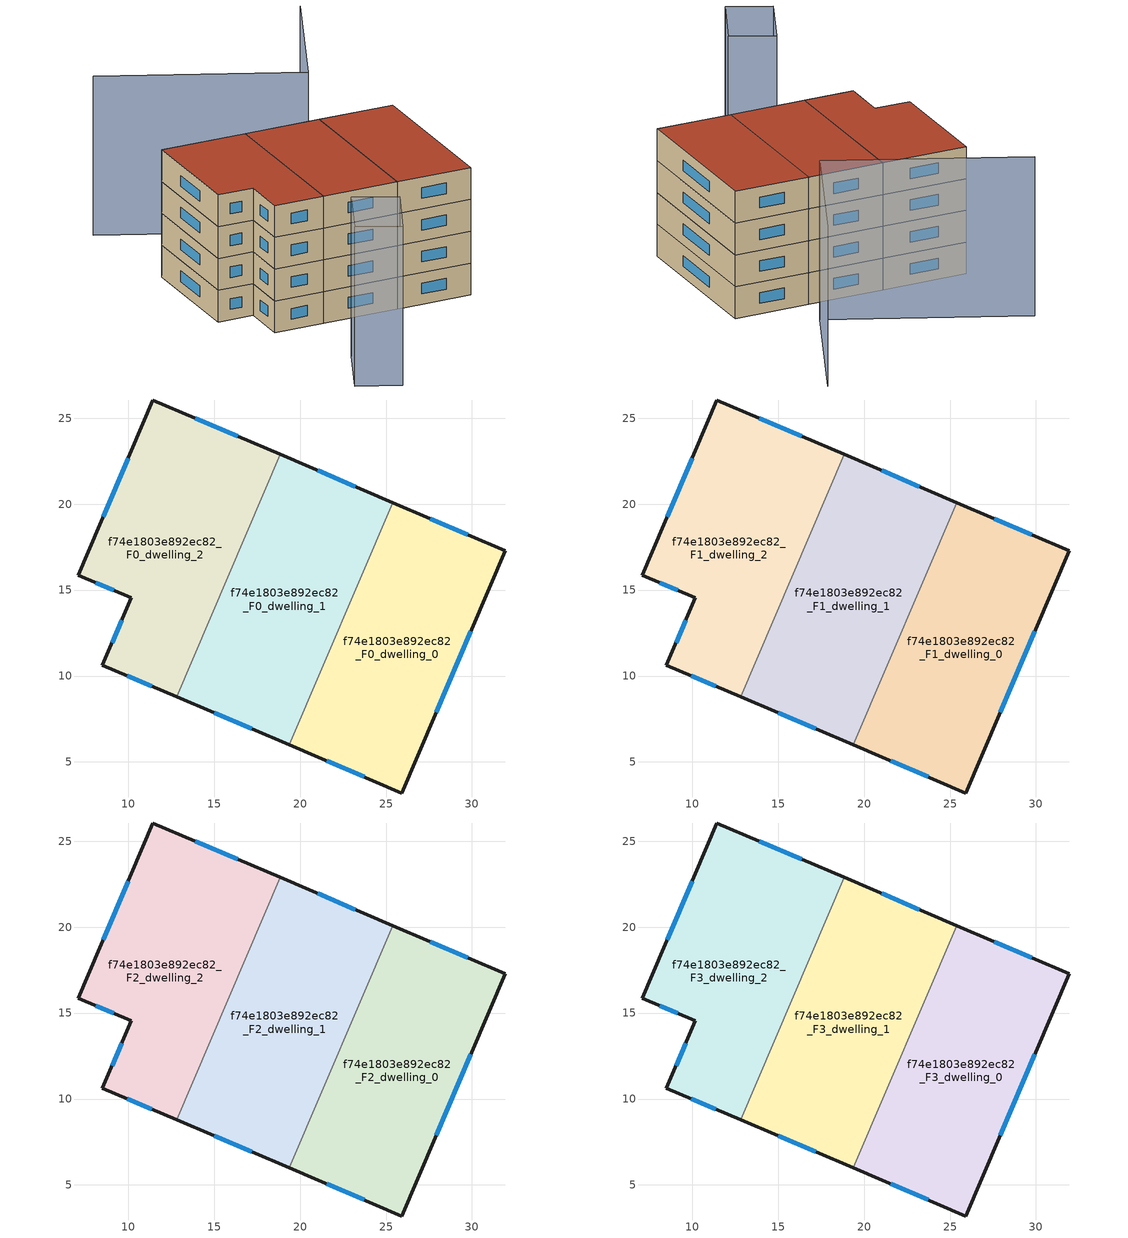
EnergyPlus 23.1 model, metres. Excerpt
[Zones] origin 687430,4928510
f74e1803e892ec82_F0_dwelling_0
 floor ground (EU_floor_Construction): 31.94,17.29 25.92,3.19 19.36,5.99 25.39,20.09 z0
 wall outside (EU_wall_Construction): 19.36,5.99 25.92,3.19 31.94,17.29 25.39,20.09 z0:3
 wall to f74e1803e892ec82_F0_dwelling_1 (EU_wall_Construction): 25.39,20.09 19.36,5.99 z0:3
 window (EU_Window_Construction): 29.75,18.22 27.57,19.16 / 27.92,7.89 29.93,12.59 / 21.55,5.06 23.73,4.12 z1:2
f74e1803e892ec82_F0_dwelling_1
 floor ground (EU_floor_Construction): 25.39,20.09 19.36,5.99 12.82,8.79 18.84,22.89 z0
 wall outside (EU_wall_Construction): 25.39,20.09 18.84,22.89 / 12.82,8.79 19.36,5.99 z0:3
 wall to f74e1803e892ec82_F0_dwelling_2 (EU_wall_Construction): 18.84,22.89 12.82,8.79 z0:3
 window (EU_Window_Construction): 23.21,21.03 21.02,21.96 / 15,7.85 17.18,6.92 z1:2
f74e1803e892ec82_F0_dwelling_2
 floor ground (EU_floor_Construction): 18.84,22.89 12.82,8.79 8.5,10.63 10.18,14.55 7.09,15.87 11.44,26.06 z0
 wall outside (EU_wall_Construction): 18.84,22.89 11.44,26.06 7.09,15.87 10.18,14.55 8.5,10.63 12.82,8.79 z0:3
 window (EU_Window_Construction): 16.37,23.95 13.9,25.01 / 9.94,10.02 11.38,9.4 / 9.62,13.25 9.06,11.94 / 8.12,15.43 9.15,14.99 / 9.99,22.67 8.54,19.27 z1:2
f74e1803e892ec82_F1_dwelling_0
 floor to f74e1803e892ec82_F0_dwelling_0 (EU_floor_Construction): 31.94,17.29 25.92,3.19 19.36,5.99 25.39,20.09 z3
 wall outside (EU_wall_Construction): 19.36,5.99 25.92,3.19 31.94,17.29 25.39,20.09 z3:6
 wall to f74e1803e892ec82_F1_dwelling_1 (EU_wall_Construction): 25.39,20.09 19.36,5.99 z3:6
 window (EU_Window_Construction): 29.75,18.22 27.57,19.16 / 27.92,7.89 29.93,12.59 / 21.55,5.06 23.73,4.12 z4:5
f74e1803e892ec82_F1_dwelling_1
 floor to f74e1803e892ec82_F0_dwelling_1 (EU_floor_Construction): 25.39,20.09 19.36,5.99 12.82,8.79 18.84,22.89 z3
 wall outside (EU_wall_Construction): 25.39,20.09 18.84,22.89 / 12.82,8.79 19.36,5.99 z3:6
 wall to f74e1803e892ec82_F1_dwelling_2 (EU_wall_Construction): 18.84,22.89 12.82,8.79 z3:6
 window (EU_Window_Construction): 23.21,21.03 21.02,21.96 / 15,7.85 17.18,6.92 z4:5
f74e1803e892ec82_F1_dwelling_2
 floor to f74e1803e892ec82_F0_dwelling_2 (EU_floor_Construction): 18.84,22.89 12.82,8.79 8.5,10.63 10.18,14.55 7.09,15.87 11.44,26.06 z3
 wall outside (EU_wall_Construction): 18.84,22.89 11.44,26.06 7.09,15.87 10.18,14.55 8.5,10.63 12.82,8.79 z3:6
 window (EU_Window_Construction): 16.37,23.95 13.9,25.01 / 9.94,10.02 11.38,9.4 / 9.62,13.25 9.06,11.94 / 8.12,15.43 9.15,14.99 / 9.99,22.67 8.54,19.27 z4:5
f74e1803e892ec82_F2_dwelling_0
 floor to f74e1803e892ec82_F1_dwelling_0 (EU_floor_Construction): 31.94,17.29 25.92,3.19 19.36,5.99 25.39,20.09 z6
 wall outside (EU_wall_Construction): 19.36,5.99 25.92,3.19 31.94,17.29 25.39,20.09 z6:9
 wall to f74e1803e892ec82_F2_dwelling_1 (EU_wall_Construction): 25.39,20.09 19.36,5.99 z6:9
 window (EU_Window_Construction): 29.75,18.22 27.57,19.16 / 27.92,7.89 29.93,12.59 / 21.55,5.06 23.73,4.12 z7:8
f74e1803e892ec82_F2_dwelling_1
 floor to f74e1803e892ec82_F1_dwelling_1 (EU_floor_Construction): 25.39,20.09 19.36,5.99 12.82,8.79 18.84,22.89 z6
 wall outside (EU_wall_Construction): 25.39,20.09 18.84,22.89 / 12.82,8.79 19.36,5.99 z6:9
 wall to f74e1803e892ec82_F2_dwelling_2 (EU_wall_Construction): 18.84,22.89 12.82,8.79 z6:9
 window (EU_Window_Construction): 23.21,21.03 21.02,21.96 / 15,7.85 17.18,6.92 z7:8
f74e1803e892ec82_F2_dwelling_2
 floor to f74e1803e892ec82_F1_dwelling_2 (EU_floor_Construction): 18.84,22.89 12.82,8.79 8.5,10.63 10.18,14.55 7.09,15.87 11.44,26.06 z6
 wall outside (EU_wall_Construction): 18.84,22.89 11.44,26.06 7.09,15.87 10.18,14.55 8.5,10.63 12.82,8.79 z6:9
 window (EU_Window_Construction): 16.37,23.95 13.9,25.01 / 9.94,10.02 11.38,9.4 / 9.62,13.25 9.06,11.94 / 8.12,15.43 9.15,14.99 / 9.99,22.67 8.54,19.27 z7:8
f74e1803e892ec82_F3_dwelling_0
 floor to f74e1803e892ec82_F2_dwelling_0 (EU_floor_Construction): 31.94,17.29 25.92,3.19 19.36,5.99 25.39,20.09 z9
 wall outside (EU_wall_Construction): 19.36,5.99 25.92,3.19 31.94,17.29 25.39,20.09 z9:12
 wall to f74e1803e892ec82_F3_dwelling_1 (EU_wall_Construction): 25.39,20.09 19.36,5.99 z9:12
 window (EU_Window_Construction): 29.75,18.22 27.57,19.16 / 27.92,7.89 29.93,12.59 / 21.55,5.06 23.73,4.12 z10:11
 roof outside (EU_roof_Construction): 25.92,3.19 31.94,17.29 25.39,20.09 19.36,5.99 z12
f74e1803e892ec82_F3_dwelling_1
 floor to f74e1803e892ec82_F2_dwelling_1 (EU_floor_Construction): 25.39,20.09 19.36,5.99 12.82,8.79 18.84,22.89 z9
 wall outside (EU_wall_Construction): 25.39,20.09 18.84,22.89 / 12.82,8.79 19.36,5.99 z9:12
 wall to f74e1803e892ec82_F3_dwelling_2 (EU_wall_Construction): 18.84,22.89 12.82,8.79 z9:12
 window (EU_Window_Construction): 23.21,21.03 21.02,21.96 / 15,7.85 17.18,6.92 z10:11
 roof outside (EU_roof_Construction): 19.36,5.99 25.39,20.09 18.84,22.89 12.82,8.79 z12
f74e1803e892ec82_F3_dwelling_2
 floor to f74e1803e892ec82_F2_dwelling_2 (EU_floor_Construction): 18.84,22.89 12.82,8.79 8.5,10.63 10.18,14.55 7.09,15.87 11.44,26.06 z9
 wall outside (EU_wall_Construction): 18.84,22.89 11.44,26.06 7.09,15.87 10.18,14.55 8.5,10.63 12.82,8.79 z9:12
 window (EU_Window_Construction): 16.37,23.95 13.9,25.01 / 9.94,10.02 11.38,9.4 / 9.62,13.25 9.06,11.94 / 8.12,15.43 9.15,14.99 / 9.99,22.67 8.54,19.27 z10:11
 roof outside (EU_roof_Construction): 12.82,8.79 18.84,22.89 11.44,26.06 7.09,15.87 10.18,14.55 8.5,10.63 z12
shading: 37.98,33.03 27.37,23.01 / 27.37,23.01 14.53,36.59 / 11.74,-0.83 6.99,-5.29 / 6.99,-5.29 4.12,-2.23 / 4.12,-2.23 8.87,2.23 / 8.87,2.23 11.74,-0.83 z0:15
[Building]
EU S2 Campaign: North Axis=0; Terrain=City; Solar Distribution=FullExterior
[Site:Location]
Bologna: Latitude=44.5; Longitude=11.25; Time Zone=1; Elevation=37
[SizingPeriod:WeatherFileDays]
AnnualSizingPeriod: Begin Month=1; Begin Day of Month=1; End Month=12; End Day of Month=31; Day of Week for Start Day=Monday; Use Weather File Daylight Saving Period=No; Use Weather File Rain and Snow Indicators=No
[MATERIAL]
EU_InternalMass_Material: Roughness=MediumRough; Thickness=0.1; Conductivity=1; Density=1800; Specific Heat=900; Thermal Absorptance=0.9; Solar Absorptance=0.7; Visible Absorptance=0.7
[MATERIAL:NOMASS] Roughness=MediumRough; Thermal Absorptance=0.9; Solar Absorptance=0.7; Visible Absorptance=0.7
Name | Thermal Resistance
EU_wall_NoMass | 0.937881
EU_roof_NoMass | 0.548572
EU_floor_NoMass | 0.71348
[WINDOWMATERIAL:SIMPLEGLAZINGSYSTEM]
EU_Window_SimpleGlazing: UFactor=4.25633; Solar Heat Gain Coefficient=0.85; Visible Transmittance=0.85
[CONSTRUCTION]
EU_wall_Construction: EU_wall_NoMass
EU_roof_Construction: EU_roof_NoMass
EU_floor_Construction: EU_floor_NoMass
EU_Window_Construction: EU_Window_SimpleGlazing
EU_InternalMass_Construction: EU_InternalMass_Material
[ZONE] Type=1; Multiplier=1; Ceiling Height=autocalculate; Floor Area=autocalculate; Part of Total Floor Area=Yes
Name | Volume
f74e1803e892ec82_F0_dwelling_0 | 327.644
f74e1803e892ec82_F1_dwelling_0; f74e1803e892ec82_F2_dwelling_0; f74e1803e892ec82_F3_dwelling_0 | 327.645
f74e1803e892ec82_F0_dwelling_1; f74e1803e892ec82_F1_dwelling_1; f74e1803e892ec82_F2_dwelling_1; f74e1803e892ec82_F3_dwelling_1 | 327.662
f74e1803e892ec82_F0_dwelling_2; f74e1803e892ec82_F1_dwelling_2; f74e1803e892ec82_F2_dwelling_2; f74e1803e892ec82_F3_dwelling_2 | 327.65
[INTERNALMASS] Construction=EU_InternalMass_Construction
Name | Zone or ZoneList | Surface Area
f74e1803e892ec82_F0_dwelling_0_EU_InternalMass | f74e1803e892ec82_F0_dwelling_0 | 109.215
f74e1803e892ec82_F0_dwelling_1_EU_InternalMass | f74e1803e892ec82_F0_dwelling_1 | 109.221
f74e1803e892ec82_F0_dwelling_2_EU_InternalMass | f74e1803e892ec82_F0_dwelling_2 | 109.217
f74e1803e892ec82_F1_dwelling_0_EU_InternalMass | f74e1803e892ec82_F1_dwelling_0 | 109.215
f74e1803e892ec82_F1_dwelling_1_EU_InternalMass | f74e1803e892ec82_F1_dwelling_1 | 109.221
f74e1803e892ec82_F1_dwelling_2_EU_InternalMass | f74e1803e892ec82_F1_dwelling_2 | 109.217
f74e1803e892ec82_F2_dwelling_0_EU_InternalMass | f74e1803e892ec82_F2_dwelling_0 | 109.215
f74e1803e892ec82_F2_dwelling_1_EU_InternalMass | f74e1803e892ec82_F2_dwelling_1 | 109.221
f74e1803e892ec82_F2_dwelling_2_EU_InternalMass | f74e1803e892ec82_F2_dwelling_2 | 109.217
f74e1803e892ec82_F3_dwelling_0_EU_InternalMass | f74e1803e892ec82_F3_dwelling_0 | 109.215
f74e1803e892ec82_F3_dwelling_1_EU_InternalMass | f74e1803e892ec82_F3_dwelling_1 | 109.221
f74e1803e892ec82_F3_dwelling_2_EU_InternalMass | f74e1803e892ec82_F3_dwelling_2 | 109.217
[OTHEREQUIPMENT] Fuel Type=Electricity; Design Level Calculation Method=Watts/Area; Power per Zone Floor Area=1; Fraction Latent=0; Fraction Radiant=0; Fraction Lost=0; Carbon Dioxide Generation Rate=0; EndUse Subcategory=EU_Step8_InternalGains
Name | Zone or ZoneList or Space or SpaceList | Schedule
EU_Step8_InternalGain_f74e1803e892ec82_F0_dwelling_0_f000 | f74e1803e892ec82_F0_dwelling_0 | EU_Step8_GainSchedule_f74e1803e892ec82_F0_dwelling_0_f000
EU_Step8_InternalGain_f74e1803e892ec82_F0_dwelling_1_f000 | f74e1803e892ec82_F0_dwelling_1 | EU_Step8_GainSchedule_f74e1803e892ec82_F0_dwelling_1_f000
EU_Step8_InternalGain_f74e1803e892ec82_F0_dwelling_2_f000 | f74e1803e892ec82_F0_dwelling_2 | EU_Step8_GainSchedule_f74e1803e892ec82_F0_dwelling_2_f000
EU_Step8_InternalGain_f74e1803e892ec82_F1_dwelling_0_f000 | f74e1803e892ec82_F1_dwelling_0 | EU_Step8_GainSchedule_f74e1803e892ec82_F1_dwelling_0_f000
EU_Step8_InternalGain_f74e1803e892ec82_F1_dwelling_1_f000 | f74e1803e892ec82_F1_dwelling_1 | EU_Step8_GainSchedule_f74e1803e892ec82_F1_dwelling_1_f000
EU_Step8_InternalGain_f74e1803e892ec82_F1_dwelling_2_f000 | f74e1803e892ec82_F1_dwelling_2 | EU_Step8_GainSchedule_f74e1803e892ec82_F1_dwelling_2_f000
EU_Step8_InternalGain_f74e1803e892ec82_F2_dwelling_0_f000 | f74e1803e892ec82_F2_dwelling_0 | EU_Step8_GainSchedule_f74e1803e892ec82_F2_dwelling_0_f000
EU_Step8_InternalGain_f74e1803e892ec82_F2_dwelling_1_f000 | f74e1803e892ec82_F2_dwelling_1 | EU_Step8_GainSchedule_f74e1803e892ec82_F2_dwelling_1_f000
EU_Step8_InternalGain_f74e1803e892ec82_F2_dwelling_2_f000 | f74e1803e892ec82_F2_dwelling_2 | EU_Step8_GainSchedule_f74e1803e892ec82_F2_dwelling_2_f000
EU_Step8_InternalGain_f74e1803e892ec82_F3_dwelling_0_f000 | f74e1803e892ec82_F3_dwelling_0 | EU_Step8_GainSchedule_f74e1803e892ec82_F3_dwelling_0_f000
EU_Step8_InternalGain_f74e1803e892ec82_F3_dwelling_1_f000 | f74e1803e892ec82_F3_dwelling_1 | EU_Step8_GainSchedule_f74e1803e892ec82_F3_dwelling_1_f000
EU_Step8_InternalGain_f74e1803e892ec82_F3_dwelling_2_f000 | f74e1803e892ec82_F3_dwelling_2 | EU_Step8_GainSchedule_f74e1803e892ec82_F3_dwelling_2_f000
[ZONEVENTILATION:DESIGNFLOWRATE] Schedule=EU_AlwaysOn; Design Flow Rate Calculation Method=AirChanges/Hour; Air Changes per Hour=0.687892; Ventilation Type=Natural; Fan Pressure Rise=0; Fan Total Efficiency=1; Constant Term Coefficient=1; Temperature Term Coefficient=0; Velocity Term Coefficient=0; Velocity Squared Term Coefficient=0; Minimum Indoor Temperature=-100; Maximum Indoor Temperature=100; Delta Temperature=-100; Minimum Outdoor Temperature=-100; Maximum Outdoor Temperature=100; Maximum Wind Speed=40
Name | Zone or ZoneList or Space or SpaceList
EU_ConstantAir_f74e1803e892ec82_F0_dwelling_0 | f74e1803e892ec82_F0_dwelling_0
EU_ConstantAir_f74e1803e892ec82_F0_dwelling_1 | f74e1803e892ec82_F0_dwelling_1
EU_ConstantAir_f74e1803e892ec82_F0_dwelling_2 | f74e1803e892ec82_F0_dwelling_2
EU_ConstantAir_f74e1803e892ec82_F1_dwelling_0 | f74e1803e892ec82_F1_dwelling_0
EU_ConstantAir_f74e1803e892ec82_F1_dwelling_1 | f74e1803e892ec82_F1_dwelling_1
EU_ConstantAir_f74e1803e892ec82_F1_dwelling_2 | f74e1803e892ec82_F1_dwelling_2
EU_ConstantAir_f74e1803e892ec82_F2_dwelling_0 | f74e1803e892ec82_F2_dwelling_0
EU_ConstantAir_f74e1803e892ec82_F2_dwelling_1 | f74e1803e892ec82_F2_dwelling_1
EU_ConstantAir_f74e1803e892ec82_F2_dwelling_2 | f74e1803e892ec82_F2_dwelling_2
EU_ConstantAir_f74e1803e892ec82_F3_dwelling_0 | f74e1803e892ec82_F3_dwelling_0
EU_ConstantAir_f74e1803e892ec82_F3_dwelling_1 | f74e1803e892ec82_F3_dwelling_1
EU_ConstantAir_f74e1803e892ec82_F3_dwelling_2 | f74e1803e892ec82_F3_dwelling_2
[HVACTEMPLATE:THERMOSTAT] Constant Heating Setpoint=20; Constant Cooling Setpoint=50
EU_HeatOnly_f74e1803e892ec82_F0_dwelling_0; EU_HeatOnly_f74e1803e892ec82_F0_dwelling_1; EU_HeatOnly_f74e1803e892ec82_F0_dwelling_2; EU_HeatOnly_f74e1803e892ec82_F1_dwelling_0; EU_HeatOnly_f74e1803e892ec82_F1_dwelling_1; EU_HeatOnly_f74e1803e892ec82_F1_dwelling_2; EU_HeatOnly_f74e1803e892ec82_F2_dwelling_0; EU_HeatOnly_f74e1803e892ec82_F2_dwelling_1; EU_HeatOnly_f74e1803e892ec82_F2_dwelling_2; EU_HeatOnly_f74e1803e892ec82_F3_dwelling_0; EU_HeatOnly_f74e1803e892ec82_F3_dwelling_1; EU_HeatOnly_f74e1803e892ec82_F3_dwelling_2
[HVACTEMPLATE:ZONE:IDEALLOADSAIRSYSTEM] System Availability Schedule=EU_AlwaysOn; Maximum Heating Supply Air Temperature=50; Minimum Cooling Supply Air Temperature=13; Maximum Heating Supply Air Humidity Ratio=0.0156; Minimum Cooling Supply Air Humidity Ratio=0.0077; Heating Limit=NoLimit; Cooling Limit=NoLimit; Heating Availability Schedule=EU_AlwaysOn; Cooling Availability Schedule=EU_CoolingOff; Dehumidification Control Type=ConstantSensibleHeatRatio; Cooling Sensible Heat Ratio=0.7; Dehumidification Setpoint=60; Humidification Control Type=None; Humidification Setpoint=30; Outdoor Air Method=None; Outdoor Air Flow Rate per Person=0.00944; Outdoor Air Flow Rate per Zone Floor Area=0; Outdoor Air Flow Rate per Zone=0; Demand Controlled Ventilation Type=None; Outdoor Air Economizer Type=NoEconomizer; Heat Recovery Type=None; Sensible Heat Recovery Effectiveness=0.7; Latent Heat Recovery Effectiveness=0.65
Name | Template Thermostat
f74e1803e892ec82_F0_dwelling_0 | EU_HeatOnly_f74e1803e892ec82_F0_dwelling_0
f74e1803e892ec82_F0_dwelling_1 | EU_HeatOnly_f74e1803e892ec82_F0_dwelling_1
f74e1803e892ec82_F0_dwelling_2 | EU_HeatOnly_f74e1803e892ec82_F0_dwelling_2
f74e1803e892ec82_F1_dwelling_0 | EU_HeatOnly_f74e1803e892ec82_F1_dwelling_0
f74e1803e892ec82_F1_dwelling_1 | EU_HeatOnly_f74e1803e892ec82_F1_dwelling_1
f74e1803e892ec82_F1_dwelling_2 | EU_HeatOnly_f74e1803e892ec82_F1_dwelling_2
f74e1803e892ec82_F2_dwelling_0 | EU_HeatOnly_f74e1803e892ec82_F2_dwelling_0
f74e1803e892ec82_F2_dwelling_1 | EU_HeatOnly_f74e1803e892ec82_F2_dwelling_1
f74e1803e892ec82_F2_dwelling_2 | EU_HeatOnly_f74e1803e892ec82_F2_dwelling_2
f74e1803e892ec82_F3_dwelling_0 | EU_HeatOnly_f74e1803e892ec82_F3_dwelling_0
f74e1803e892ec82_F3_dwelling_1 | EU_HeatOnly_f74e1803e892ec82_F3_dwelling_1
f74e1803e892ec82_F3_dwelling_2 | EU_HeatOnly_f74e1803e892ec82_F3_dwelling_2
[SIZING:ZONE] Zone Cooling Design Supply Air Temperature Input Method=SupplyAirTemperature; Zone Cooling Design Supply Air Temperature=13; Zone Heating Design Supply Air Temperature Input Method=SupplyAirTemperature; Zone Heating Design Supply Air Temperature=50; Zone Cooling Design Supply Air Humidity Ratio=0.008; Zone Heating Design Supply Air Humidity Ratio=0.008; Cooling Design Air Flow Method=DesignDay; Cooling Design Air Flow Rate=0; Cooling Minimum Air Flow per Zone Floor Area=0.000762; Cooling Minimum Air Flow=0; Cooling Minimum Air Flow Fraction=0.2; Heating Design Air Flow Method=DesignDay; Heating Design Air Flow Rate=0; Heating Maximum Air Flow per Zone Floor Area=0.002032; Heating Maximum Air Flow=0.141576; Heating Maximum Air Flow Fraction=0.3; Account for Dedicated Outdoor Air System=No; Dedicated Outdoor Air System Control Strategy=NeutralSupplyAir; Dedicated Outdoor Air Low Setpoint Temperature for Design=autosize; Dedicated Outdoor Air High Setpoint Temperature for Design=autosize; Zone Load Sizing Method=Sensible Load Only No Latent Load; Zone Latent Cooling Design Supply Air Humidity Ratio Input Method=HumidityRatioDifference; Zone Cooling Design Supply Air Humidity Ratio Difference=0.005; Zone Latent Heating Design Supply Air Humidity Ratio Input Method=HumidityRatioDifference; Zone Humidification Design Supply Air Humidity Ratio Difference=0.005
f74e1803e892ec82_F0_dwelling_0; f74e1803e892ec82_F0_dwelling_1; f74e1803e892ec82_F0_dwelling_2; f74e1803e892ec82_F1_dwelling_0; f74e1803e892ec82_F1_dwelling_1; f74e1803e892ec82_F1_dwelling_2; f74e1803e892ec82_F2_dwelling_0; f74e1803e892ec82_F2_dwelling_1; f74e1803e892ec82_F2_dwelling_2; f74e1803e892ec82_F3_dwelling_0; f74e1803e892ec82_F3_dwelling_1; f74e1803e892ec82_F3_dwelling_2
[SCHEDULE:CONSTANT]
Name | Hourly Value
EU_AlwaysOn | 1
EU_CoolingOff | 0
[SCHEDULE:FILE] Column Number=1; Rows to Skip at Top=0; Number of Hours of Data=8760; Column Separator=Comma; Interpolate to Timestep=No; Minutes per Item=60; Adjust Schedule for Daylight Savings=Yes
Name | File
EU_Step8_GainSchedule_f74e1803e892ec82_F0_dwelling_0_f000 | ../../schedules/f74e1803e892ec82/f74e1803e892ec82_F0_dwelling_0_f000_gain.csv
EU_Step8_GainSchedule_f74e1803e892ec82_F0_dwelling_1_f000 | ../../schedules/f74e1803e892ec82/f74e1803e892ec82_F0_dwelling_1_f000_gain.csv
EU_Step8_GainSchedule_f74e1803e892ec82_F0_dwelling_2_f000 | ../../schedules/f74e1803e892ec82/f74e1803e892ec82_F0_dwelling_2_f000_gain.csv
EU_Step8_GainSchedule_f74e1803e892ec82_F1_dwelling_0_f000 | ../../schedules/f74e1803e892ec82/f74e1803e892ec82_F1_dwelling_0_f000_gain.csv
EU_Step8_GainSchedule_f74e1803e892ec82_F1_dwelling_1_f000 | ../../schedules/f74e1803e892ec82/f74e1803e892ec82_F1_dwelling_1_f000_gain.csv
EU_Step8_GainSchedule_f74e1803e892ec82_F1_dwelling_2_f000 | ../../schedules/f74e1803e892ec82/f74e1803e892ec82_F1_dwelling_2_f000_gain.csv
EU_Step8_GainSchedule_f74e1803e892ec82_F2_dwelling_0_f000 | ../../schedules/f74e1803e892ec82/f74e1803e892ec82_F2_dwelling_0_f000_gain.csv
EU_Step8_GainSchedule_f74e1803e892ec82_F2_dwelling_1_f000 | ../../schedules/f74e1803e892ec82/f74e1803e892ec82_F2_dwelling_1_f000_gain.csv
EU_Step8_GainSchedule_f74e1803e892ec82_F2_dwelling_2_f000 | ../../schedules/f74e1803e892ec82/f74e1803e892ec82_F2_dwelling_2_f000_gain.csv
EU_Step8_GainSchedule_f74e1803e892ec82_F3_dwelling_0_f000 | ../../schedules/f74e1803e892ec82/f74e1803e892ec82_F3_dwelling_0_f000_gain.csv
EU_Step8_GainSchedule_f74e1803e892ec82_F3_dwelling_1_f000 | ../../schedules/f74e1803e892ec82/f74e1803e892ec82_F3_dwelling_1_f000_gain.csv
EU_Step8_GainSchedule_f74e1803e892ec82_F3_dwelling_2_f000 | ../../schedules/f74e1803e892ec82/f74e1803e892ec82_F3_dwelling_2_f000_gain.csv
